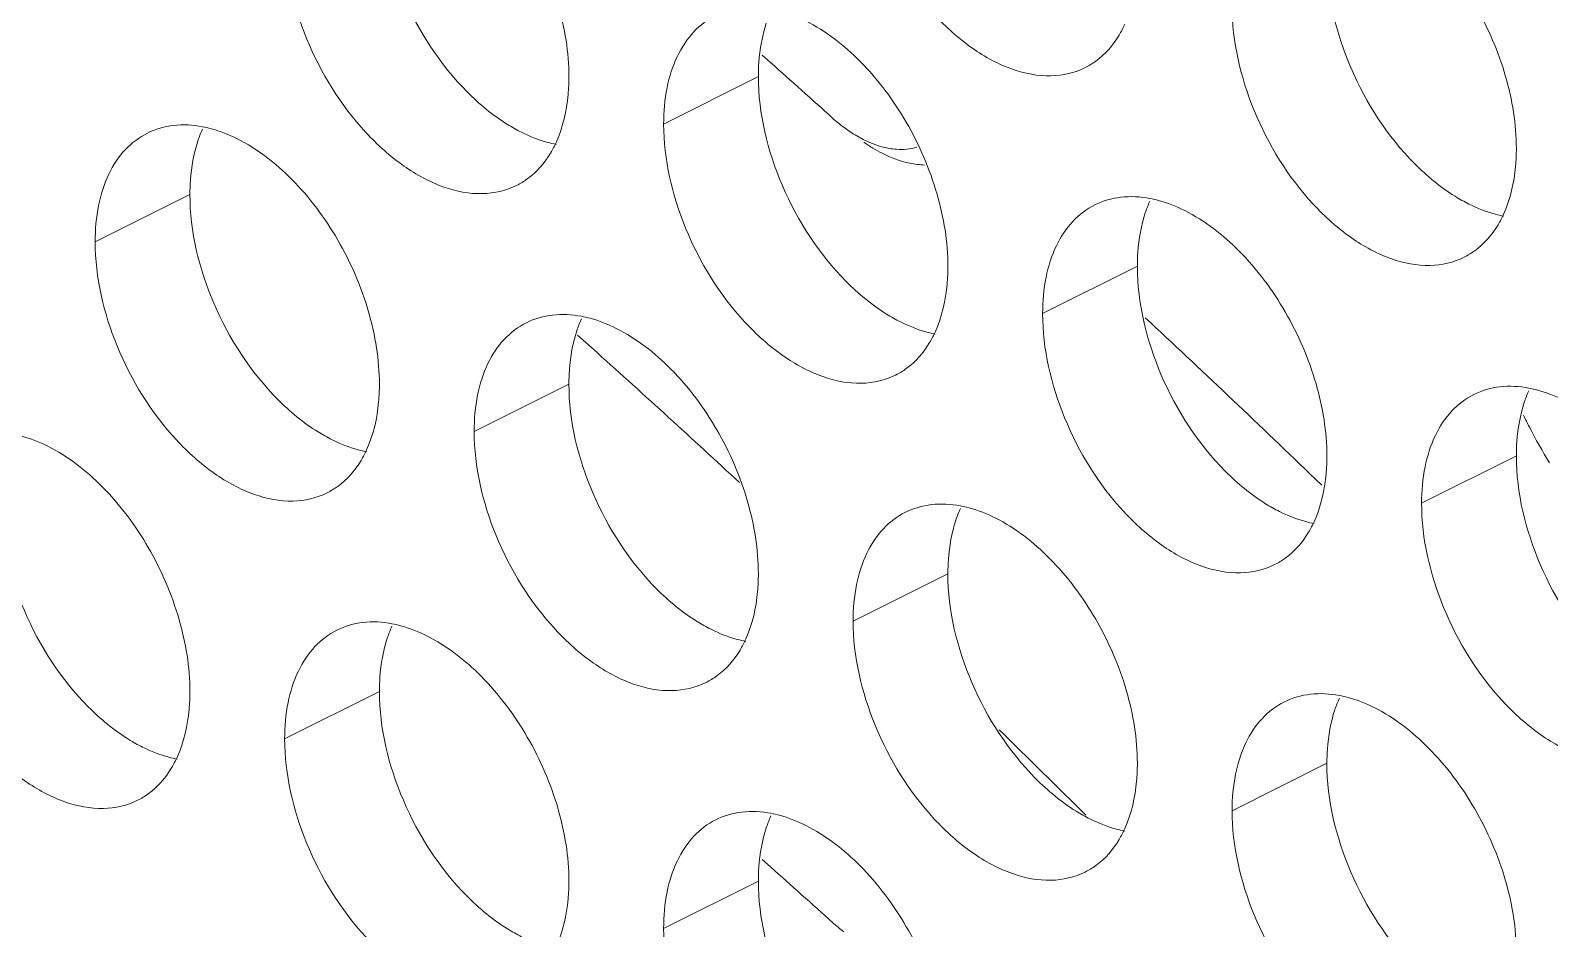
# Model space of a CAD drawing. Header units: millimetres. Extents: x 0 to 2524, y 0 to 1785.
# Drawn here: x 1880.57 to 1889.64, y 762.15 to 767.51 of the extents above; entities that cross this region are included whole.
import ezdxf

# ---------------------------------------------------------------- set-up
doc = ezdxf.new("R2010")
doc.units = ezdxf.units.MM
doc.header["$LTSCALE"] = 0.1
doc.layers.add('标注', color=251, linetype='Continuous', lineweight=9)

msp = doc.modelspace()

# ---------------------------------------------------------------- linework, layer by layer
at = {"layer": '标注'}
for p, q in [((1884.9387, 767.3612), (1884.988, 767.3175)), ((1884.9155, 767.2329), (1884.3499, 766.9501)), ((1881.5214, 766.53), (1880.9557, 766.2471)), ((1887.1783, 766.1016), (1886.6126, 765.8187)), ((1883.9529, 765.5861), (1883.8361, 765.6909)), ((1883.7842, 765.3986), (1883.2185, 765.1158)), ((1889.441, 764.9702), (1888.8753, 764.6873)), ((1888.2077, 764.8637), (1888.2789, 764.7951)), ((1886.0469, 764.2672), (1885.4812, 763.9844)), ((1882.6528, 763.5643), (1882.0871, 763.2815)), ((1888.3097, 763.1359), (1887.744, 762.853)), ((1884.9387, 762.5612), (1884.988, 762.5175)), ((1884.9155, 762.4329), (1884.3499, 762.1501))]:
    msp.add_line(p, q, dxfattribs=at)
for centre, radius, start, end in [((1833.02, 708.9158), 78.1756, 47.971314, 48.336143), ((1886.664, 767.6924), 0.4532, 296.52559, 305.90341), ((1882.2659, 766.6189), 0.734, 155.87957, 161.78032), ((1885.9975, 767.6927), 0.9531, 227.9166, 233.07259), ((1886.0915, 767.6256), 0.9557, 235.08756, 239.02292), ((1883.2699, 766.9895), 0.4532, 296.52559, 305.90341), ((1887.9228, 766.1905), 0.734, 155.87957, 161.78032), ((1888.9267, 766.5611), 0.4532, 296.52559, 305.90341), ((1884.5287, 765.4875), 0.734, 155.87957, 161.78032), ((1833.1505, 707.7051), 79.3625, 46.072823, 47.050034), ((1832.0561, 707.8316), 77.6457, 47.208531, 48.057938), ((1885.5326, 765.8581), 0.4532, 296.52559, 305.90341), ((1890.1855, 765.0591), 0.734, 155.87957, 161.78032), ((1892.1352, 766.4808), 2.9391, 205.5487, 207.10149), ((1892.1159, 766.4705), 2.9172, 207.09398, 211.91045), ((1882.1385, 765.1552), 0.4532, 296.52559, 305.90341), ((1886.7914, 764.3562), 0.734, 155.87957, 161.78032), ((1887.7953, 764.7267), 0.4532, 296.52559, 305.90341), ((1883.3973, 763.6532), 0.734, 155.87957, 161.78032), ((1884.4012, 764.0238), 0.4532, 296.52559, 305.90341), ((1889.0542, 763.2248), 0.734, 155.87957, 161.78032), ((1829.3007, 704.93), 81.6474, 45.162011, 45.671287), ((1881.0071, 763.3209), 0.4532, 296.52559, 305.90341), ((1885.6601, 762.5219), 0.734, 155.87957, 161.78032), ((1833.02, 704.1158), 78.1756, 47.971314, 48.336143), ((1886.664, 762.8924), 0.4532, 296.52559, 305.90341), ((1885.9975, 762.8927), 0.9531, 227.9166, 233.07259)]:
    msp.add_arc(centre, radius, start, end, dxfattribs=at)
for points, knots in [([(1886.8664, 767.2869), (1886.8038, 767.2557), (1886.6538, 767.2217), (1886.4161, 767.2695), (1886.1776, 767.4001), (1885.8699, 767.6776), (1885.5838, 768.1403), (1885.4812, 768.5728), (1885.4812, 768.7844)], [0, 0, 0, 0, 0.090718, 0.191742, 0.308104, 0.439279, 0.725532, 1, 1, 1, 1]), ([(1882.9356, 768.6964), (1883.0563, 768.6361), (1883.2868, 768.4557), (1883.553, 768.0977), (1883.7342, 767.679), (1883.7842, 767.3779), (1883.7842, 767.2329)], [0, 0, 0, 0, 0.229676, 0.488215, 0.753207, 1, 1, 1, 1]), ([(1883.1766, 767.1423), (1883.015, 767.305), (1882.764, 767.6922), (1882.6528, 768.1428), (1882.6528, 768.3643)], [0, 0, 0, 0, 0.508684, 1, 1, 1, 1]), ([(1888.5925, 768.268), (1888.7131, 768.2077), (1888.9437, 768.0273), (1889.2099, 767.6693), (1889.391, 767.2505), (1889.441, 766.9494), (1889.441, 766.8045)], [0, 0, 0, 0, 0.229676, 0.488215, 0.753207, 1, 1, 1, 1]), ([(1883.4723, 766.5839), (1883.4097, 766.5527), (1883.2597, 766.5187), (1883.0219, 766.5665), (1882.7835, 766.6971), (1882.4757, 766.9747), (1882.1897, 767.4374), (1882.0871, 767.8698), (1882.0871, 768.0815)], [0, 0, 0, 0, 0.090718, 0.191742, 0.308104, 0.439279, 0.725532, 1, 1, 1, 1]), ([(1888.8335, 766.7138), (1888.6719, 766.8766), (1888.4209, 767.2638), (1888.3097, 767.7144), (1888.3097, 767.9359)], [0, 0, 0, 0, 0.508684, 1, 1, 1, 1]), ([(1889.1291, 766.1555), (1889.0665, 766.1243), (1888.9166, 766.0903), (1888.6788, 766.1381), (1888.4404, 766.2687), (1888.1326, 766.5463), (1887.8466, 767.009), (1887.744, 767.4414), (1887.744, 767.653)], [0, 0, 0, 0, 0.090718, 0.191742, 0.308104, 0.439279, 0.725532, 1, 1, 1, 1]), ([(1884.3499, 766.9501), (1884.3499, 767.0229), (1884.3619, 767.1619), (1884.4209, 767.352), (1884.5203, 767.5043), (1884.6128, 767.5747), (1884.6618, 767.5991)], [0, 0, 0, 0, 0.289235, 0.54966, 0.782932, 1, 1, 1, 1]), ([(1884.9155, 767.2329), (1884.9155, 767.2613), (1884.9192, 767.3688), (1884.938, 767.4762), (1884.9629, 767.5513)], [0, 0, 0, 0, 0.264225, 1, 1, 1, 1]), ([(1885.1984, 767.5651), (1885.319, 767.5047), (1885.5496, 767.3244), (1885.8158, 766.9663), (1885.9969, 766.5476), (1886.0469, 766.2465), (1886.0469, 766.1016)], [0, 0, 0, 0, 0.229676, 0.488215, 0.753207, 1, 1, 1, 1]), ([(1887.1037, 767.547), (1887.0934, 767.5241), (1887.0501, 767.4401), (1886.986, 767.366), (1886.9298, 767.3253)], [0, 0, 0, 0, 0.265525, 1, 1, 1, 1]), ([(1883.7842, 767.2329), (1883.7842, 767.1973), (1883.7785, 767.0651), (1883.7493, 766.9324), (1883.7095, 766.8441)], [0, 0, 0, 0, 0.268874, 1, 1, 1, 1]), ([(1885.4394, 766.0109), (1885.2778, 766.1737), (1885.0268, 766.5608), (1884.9155, 767.0114), (1884.9155, 767.2329)], [0, 0, 0, 0, 0.508684, 1, 1, 1, 1]), ([(1883.5013, 766.9008), (1883.4729, 766.915), (1883.355, 766.9815), (1883.2495, 767.0689), (1883.1766, 767.1423)], [0, 0, 0, 0, 0.235002, 1, 1, 1, 1]), ([(1881.2676, 766.8961), (1881.316, 766.9202), (1881.426, 766.952), (1881.5397, 766.9452), (1881.5966, 766.9343)], [0, 0, 0, 0, 0.482538, 1, 1, 1, 1]), ([(1881.5966, 766.9343), (1881.6138, 766.931), (1881.6854, 766.9144), (1881.7543, 766.8871), (1881.8043, 766.8621)], [0, 0, 0, 0, 0.238696, 1, 1, 1, 1]), ([(1885.735, 765.4526), (1885.6724, 765.4213), (1885.5225, 765.3874), (1885.2847, 765.4351), (1885.0463, 765.5658), (1884.7385, 765.8433), (1884.4525, 766.306), (1884.3499, 766.7384), (1884.3499, 766.9501)], [0, 0, 0, 0, 0.090718, 0.191742, 0.308104, 0.439279, 0.725532, 1, 1, 1, 1]), ([(1885.4249, 766.9308), (1885.4468, 766.9144), (1885.5299, 766.8578), (1885.6254, 766.817), (1885.6976, 766.8046)], [0, 0, 0, 0, 0.272237, 1, 1, 1, 1]), ([(1880.9557, 766.2471), (1880.9557, 766.32), (1880.9678, 766.4589), (1881.0268, 766.6491), (1881.1262, 766.8013), (1881.2187, 766.8717), (1881.2676, 766.8961)], [0, 0, 0, 0, 0.289235, 0.54966, 0.782932, 1, 1, 1, 1]), ([(1881.5214, 766.53), (1881.5214, 766.5584), (1881.5251, 766.6659), (1881.5439, 766.7733), (1881.5688, 766.8484)], [0, 0, 0, 0, 0.264225, 1, 1, 1, 1]), ([(1881.8043, 766.8621), (1881.9249, 766.8018), (1882.1555, 766.6214), (1882.4217, 766.2634), (1882.6028, 765.8446), (1882.6528, 765.5436), (1882.6528, 765.3986)], [0, 0, 0, 0, 0.229676, 0.488215, 0.753207, 1, 1, 1, 1]), ([(1883.709, 766.8286), (1883.6918, 766.8319), (1883.6202, 766.8485), (1883.5513, 766.8758), (1883.5013, 766.9008)], [0, 0, 0, 0, 0.238696, 1, 1, 1, 1]), ([(1883.7095, 766.8441), (1883.6993, 766.8212), (1883.656, 766.7372), (1883.5919, 766.6631), (1883.5356, 766.6223)], [0, 0, 0, 0, 0.265525, 1, 1, 1, 1]), ([(1885.5996, 766.8062), (1885.6177, 766.7953), (1885.6873, 766.7568), (1885.763, 766.7284), (1885.8202, 766.7165)], [0, 0, 0, 0, 0.26533, 1, 1, 1, 1]), ([(1885.6976, 766.8046), (1885.7119, 766.8022), (1885.7667, 766.7954), (1885.8233, 766.8), (1885.8625, 766.811)], [0, 0, 0, 0, 0.262378, 1, 1, 1, 1]), ([(1889.441, 766.8045), (1889.441, 766.7689), (1889.4353, 766.6366), (1889.4061, 766.504), (1889.3664, 766.4156)], [0, 0, 0, 0, 0.268874, 1, 1, 1, 1]), ([(1889.1582, 766.4724), (1889.1298, 766.4866), (1889.0118, 766.5531), (1888.9063, 766.6404), (1888.8335, 766.7138)], [0, 0, 0, 0, 0.235002, 1, 1, 1, 1]), ([(1882.0452, 765.308), (1881.8837, 765.4707), (1881.6327, 765.8579), (1881.5214, 766.3085), (1881.5214, 766.53)], [0, 0, 0, 0, 0.508684, 1, 1, 1, 1]), ([(1886.6126, 765.8187), (1886.6126, 765.8916), (1886.6246, 766.0305), (1886.6836, 766.2207), (1886.783, 766.3729), (1886.8756, 766.4433), (1886.9245, 766.4677)], [0, 0, 0, 0, 0.289235, 0.54966, 0.782932, 1, 1, 1, 1]), ([(1886.9245, 766.4677), (1886.9728, 766.4918), (1887.0829, 766.5236), (1887.1966, 766.5167), (1887.2534, 766.5059)], [0, 0, 0, 0, 0.482538, 1, 1, 1, 1]), ([(1887.2534, 766.5059), (1887.2706, 766.5026), (1887.3422, 766.486), (1887.4111, 766.4587), (1887.4611, 766.4337)], [0, 0, 0, 0, 0.238696, 1, 1, 1, 1]), ([(1889.3659, 766.4002), (1889.3487, 766.4035), (1889.2771, 766.4201), (1889.2082, 766.4474), (1889.1582, 766.4724)], [0, 0, 0, 0, 0.238696, 1, 1, 1, 1]), ([(1887.1783, 766.1016), (1887.1783, 766.13), (1887.182, 766.2374), (1887.2008, 766.3448), (1887.2256, 766.42)], [0, 0, 0, 0, 0.264225, 1, 1, 1, 1]), ([(1887.4611, 766.4337), (1887.5818, 766.3734), (1887.8123, 766.193), (1888.0785, 765.8349), (1888.2596, 765.4162), (1888.3097, 765.1151), (1888.3097, 764.9702)], [0, 0, 0, 0, 0.229676, 0.488215, 0.753207, 1, 1, 1, 1]), ([(1889.3664, 766.4156), (1889.3561, 766.3927), (1889.3128, 766.3088), (1889.2487, 766.2346), (1889.1925, 766.1939)], [0, 0, 0, 0, 0.265525, 1, 1, 1, 1]), ([(1882.3409, 764.7496), (1882.2783, 764.7184), (1882.1284, 764.6844), (1881.8906, 764.7322), (1881.6522, 764.8628), (1881.3444, 765.1404), (1881.0583, 765.6031), (1880.9557, 766.0355), (1880.9557, 766.2471)], [0, 0, 0, 0, 0.090718, 0.191742, 0.308104, 0.439279, 0.725532, 1, 1, 1, 1]), ([(1886.0469, 766.1016), (1886.0469, 766.0659), (1886.0412, 765.9337), (1886.012, 765.8011), (1885.9723, 765.7127)], [0, 0, 0, 0, 0.268874, 1, 1, 1, 1]), ([(1887.7021, 764.8795), (1887.5405, 765.0423), (1887.2895, 765.4295), (1887.1783, 765.88), (1887.1783, 766.1016)], [0, 0, 0, 0, 0.508684, 1, 1, 1, 1]), ([(1885.7641, 765.7694), (1885.7356, 765.7836), (1885.6177, 765.8502), (1885.5122, 765.9375), (1885.4394, 766.0109)], [0, 0, 0, 0, 0.235002, 1, 1, 1, 1]), ([(1883.2185, 765.1158), (1883.2185, 765.1886), (1883.2305, 765.3276), (1883.2895, 765.5177), (1883.3889, 765.6699), (1883.4815, 765.7404), (1883.5304, 765.7648)], [0, 0, 0, 0, 0.289235, 0.54966, 0.782932, 1, 1, 1, 1]), ([(1883.5304, 765.7648), (1883.5787, 765.7889), (1883.6888, 765.8206), (1883.8024, 765.8138), (1883.8593, 765.8029)], [0, 0, 0, 0, 0.482538, 1, 1, 1, 1]), ([(1883.8593, 765.8029), (1883.8765, 765.7996), (1883.9481, 765.783), (1884.017, 765.7557), (1884.067, 765.7307)], [0, 0, 0, 0, 0.238696, 1, 1, 1, 1]), ([(1885.9718, 765.6973), (1885.9546, 765.7005), (1885.883, 765.7172), (1885.8141, 765.7444), (1885.7641, 765.7694)], [0, 0, 0, 0, 0.238696, 1, 1, 1, 1]), ([(1887.9978, 764.3212), (1887.9352, 764.29), (1887.7852, 764.256), (1887.5474, 764.3038), (1887.309, 764.4344), (1887.0012, 764.712), (1886.7152, 765.1747), (1886.6126, 765.6071), (1886.6126, 765.8187)], [0, 0, 0, 0, 0.090718, 0.191742, 0.308104, 0.439279, 0.725532, 1, 1, 1, 1]), ([(1883.7842, 765.3986), (1883.7842, 765.427), (1883.7879, 765.5345), (1883.8067, 765.6419), (1883.8315, 765.717)], [0, 0, 0, 0, 0.264225, 1, 1, 1, 1]), ([(1884.067, 765.7307), (1884.1877, 765.6704), (1884.4182, 765.4901), (1884.6844, 765.132), (1884.8655, 764.7133), (1884.9155, 764.4122), (1884.9155, 764.2672)], [0, 0, 0, 0, 0.229676, 0.488215, 0.753207, 1, 1, 1, 1]), ([(1885.9723, 765.7127), (1885.962, 765.6898), (1885.9187, 765.6058), (1885.8546, 765.5317), (1885.7984, 765.491)], [0, 0, 0, 0, 0.265525, 1, 1, 1, 1]), ([(1882.6528, 765.3986), (1882.6528, 765.363), (1882.6471, 765.2307), (1882.6179, 765.0981), (1882.5782, 765.0097)], [0, 0, 0, 0, 0.268874, 1, 1, 1, 1]), ([(1884.308, 764.1766), (1884.1464, 764.3394), (1883.8954, 764.7265), (1883.7842, 765.1771), (1883.7842, 765.3986)], [0, 0, 0, 0, 0.508684, 1, 1, 1, 1]), ([(1889.1872, 765.3363), (1889.2356, 765.3604), (1889.3456, 765.3922), (1889.4593, 765.3854), (1889.5162, 765.3745)], [0, 0, 0, 0, 0.482538, 1, 1, 1, 1]), ([(1889.5162, 765.3745), (1889.5334, 765.3712), (1889.605, 765.3546), (1889.6739, 765.3273), (1889.7239, 765.3023)], [0, 0, 0, 0, 0.238696, 1, 1, 1, 1]), ([(1882.37, 765.0665), (1882.3415, 765.0807), (1882.2236, 765.1472), (1882.1181, 765.2345), (1882.0452, 765.308)], [0, 0, 0, 0, 0.235002, 1, 1, 1, 1]), ([(1888.8753, 764.6873), (1888.8753, 764.7602), (1888.8873, 764.8991), (1888.9464, 765.0893), (1889.0458, 765.2415), (1889.1383, 765.3119), (1889.1872, 765.3363)], [0, 0, 0, 0, 0.289235, 0.54966, 0.782932, 1, 1, 1, 1]), ([(1889.441, 764.9702), (1889.441, 764.9986), (1889.4447, 765.1061), (1889.4635, 765.2135), (1889.4884, 765.2886)], [0, 0, 0, 0, 0.264225, 1, 1, 1, 1]), ([(1880.4652, 765.1), (1880.4824, 765.0967), (1880.554, 765.0801), (1880.6229, 765.0528), (1880.6729, 765.0278)], [0, 0, 0, 0, 0.238696, 1, 1, 1, 1]), ([(1884.6036, 763.6183), (1884.541, 763.587), (1884.3911, 763.5531), (1884.1533, 763.6008), (1883.9149, 763.7315), (1883.6071, 764.009), (1883.3211, 764.4717), (1883.2185, 764.9041), (1883.2185, 765.1158)], [0, 0, 0, 0, 0.090718, 0.191742, 0.308104, 0.439279, 0.725532, 1, 1, 1, 1]), ([(1880.6729, 765.0278), (1880.7935, 764.9675), (1881.0241, 764.7871), (1881.2903, 764.429), (1881.4714, 764.0103), (1881.5214, 763.7092), (1881.5214, 763.5643)], [0, 0, 0, 0, 0.229676, 0.488215, 0.753207, 1, 1, 1, 1]), ([(1882.5777, 764.9943), (1882.5604, 764.9976), (1882.4889, 765.0142), (1882.42, 765.0415), (1882.37, 765.0665)], [0, 0, 0, 0, 0.238696, 1, 1, 1, 1]), ([(1882.5782, 765.0097), (1882.5679, 764.9869), (1882.5246, 764.9029), (1882.4605, 764.8287), (1882.4043, 764.788)], [0, 0, 0, 0, 0.265525, 1, 1, 1, 1]), ([(1888.3097, 764.9702), (1888.3097, 764.9346), (1888.304, 764.8023), (1888.2747, 764.6697), (1888.235, 764.5813)], [0, 0, 0, 0, 0.268874, 1, 1, 1, 1]), ([(1889.9648, 763.7482), (1889.8033, 763.9109), (1889.5523, 764.2981), (1889.441, 764.7487), (1889.441, 764.9702)], [0, 0, 0, 0, 0.508684, 1, 1, 1, 1]), ([(1888.0268, 764.6381), (1887.9984, 764.6523), (1887.8805, 764.7188), (1887.775, 764.8061), (1887.7021, 764.8795)], [0, 0, 0, 0, 0.235002, 1, 1, 1, 1]), ([(1880.9139, 763.4736), (1880.7523, 763.6364), (1880.5013, 764.0236), (1880.3901, 764.4742), (1880.3901, 764.6957)], [0, 0, 0, 0, 0.508684, 1, 1, 1, 1]), ([(1885.7931, 764.6334), (1885.8414, 764.6575), (1885.9515, 764.6892), (1886.0652, 764.6824), (1886.1221, 764.6716)], [0, 0, 0, 0, 0.482538, 1, 1, 1, 1]), ([(1886.1221, 764.6716), (1886.1393, 764.6683), (1886.2108, 764.6516), (1886.2798, 764.6244), (1886.3298, 764.5994)], [0, 0, 0, 0, 0.238696, 1, 1, 1, 1]), ([(1890.2605, 763.1898), (1890.1979, 763.1586), (1890.048, 763.1246), (1889.8102, 763.1724), (1889.5718, 763.303), (1889.264, 763.5806), (1888.9779, 764.0433), (1888.8753, 764.4757), (1888.8753, 764.6873)], [0, 0, 0, 0, 0.090718, 0.191742, 0.308104, 0.439279, 0.725532, 1, 1, 1, 1]), ([(1885.4812, 763.9844), (1885.4812, 764.0573), (1885.4932, 764.1962), (1885.5523, 764.3864), (1885.6516, 764.5386), (1885.7442, 764.609), (1885.7931, 764.6334)], [0, 0, 0, 0, 0.289235, 0.54966, 0.782932, 1, 1, 1, 1]), ([(1886.0469, 764.2672), (1886.0469, 764.2957), (1886.0506, 764.4031), (1886.0694, 764.5105), (1886.0942, 764.5857)], [0, 0, 0, 0, 0.264225, 1, 1, 1, 1]), ([(1886.3298, 764.5994), (1886.4504, 764.539), (1886.6809, 764.3587), (1886.9471, 764.0006), (1887.1283, 763.5819), (1887.1783, 763.2808), (1887.1783, 763.1359)], [0, 0, 0, 0, 0.229676, 0.488215, 0.753207, 1, 1, 1, 1]), ([(1888.2345, 764.5659), (1888.2173, 764.5692), (1888.1457, 764.5858), (1888.0768, 764.6131), (1888.0268, 764.6381)], [0, 0, 0, 0, 0.238696, 1, 1, 1, 1]), ([(1888.235, 764.5813), (1888.2247, 764.5584), (1888.1815, 764.4744), (1888.1174, 764.4003), (1888.0611, 764.3596)], [0, 0, 0, 0, 0.265525, 1, 1, 1, 1]), ([(1881.2095, 762.9153), (1881.1469, 762.8841), (1880.997, 762.8501), (1880.7592, 762.8979), (1880.5208, 763.0285), (1880.213, 763.3061), (1879.927, 763.7688), (1879.8244, 764.2012), (1879.8244, 764.4128)], [0, 0, 0, 0, 0.090718, 0.191742, 0.308104, 0.439279, 0.725532, 1, 1, 1, 1]), ([(1884.9155, 764.2672), (1884.9155, 764.2316), (1884.9099, 764.0994), (1884.8806, 763.9667), (1884.8409, 763.8784)], [0, 0, 0, 0, 0.268874, 1, 1, 1, 1]), ([(1886.5707, 763.0452), (1886.4092, 763.208), (1886.1582, 763.5951), (1886.0469, 764.0457), (1886.0469, 764.2672)], [0, 0, 0, 0, 0.508684, 1, 1, 1, 1]), ([(1884.6327, 763.9351), (1884.6043, 763.9493), (1884.4864, 764.0158), (1884.3809, 764.1032), (1884.308, 764.1766)], [0, 0, 0, 0, 0.235002, 1, 1, 1, 1]), ([(1882.0871, 763.2815), (1882.0871, 763.3543), (1882.0991, 763.4932), (1882.1582, 763.6834), (1882.2575, 763.8356), (1882.3501, 763.906), (1882.399, 763.9304)], [0, 0, 0, 0, 0.289235, 0.54966, 0.782932, 1, 1, 1, 1]), ([(1882.399, 763.9304), (1882.4473, 763.9545), (1882.5574, 763.9863), (1882.6711, 763.9795), (1882.7279, 763.9686)], [0, 0, 0, 0, 0.482538, 1, 1, 1, 1]), ([(1882.7279, 763.9686), (1882.7452, 763.9653), (1882.8167, 763.9487), (1882.8856, 763.9214), (1882.9356, 763.8964)], [0, 0, 0, 0, 0.238696, 1, 1, 1, 1]), ([(1884.8404, 763.8629), (1884.8232, 763.8662), (1884.7516, 763.8829), (1884.6827, 763.9101), (1884.6327, 763.9351)], [0, 0, 0, 0, 0.238696, 1, 1, 1, 1]), ([(1886.8664, 762.4869), (1886.8038, 762.4557), (1886.6538, 762.4217), (1886.4161, 762.4695), (1886.1776, 762.6001), (1885.8699, 762.8776), (1885.5838, 763.3403), (1885.4812, 763.7728), (1885.4812, 763.9844)], [0, 0, 0, 0, 0.090718, 0.191742, 0.308104, 0.439279, 0.725532, 1, 1, 1, 1]), ([(1882.6528, 763.5643), (1882.6528, 763.5927), (1882.6565, 763.7002), (1882.6753, 763.8076), (1882.7001, 763.8827)], [0, 0, 0, 0, 0.264225, 1, 1, 1, 1]), ([(1882.9356, 763.8964), (1883.0563, 763.8361), (1883.2868, 763.6557), (1883.553, 763.2977), (1883.7342, 762.879), (1883.7842, 762.5779), (1883.7842, 762.4329)], [0, 0, 0, 0, 0.229676, 0.488215, 0.753207, 1, 1, 1, 1]), ([(1884.8409, 763.8784), (1884.8306, 763.8555), (1884.7874, 763.7715), (1884.7232, 763.6974), (1884.667, 763.6567)], [0, 0, 0, 0, 0.265525, 1, 1, 1, 1]), ([(1881.5214, 763.5643), (1881.5214, 763.5287), (1881.5157, 763.3964), (1881.4865, 763.2638), (1881.4468, 763.1754)], [0, 0, 0, 0, 0.268874, 1, 1, 1, 1]), ([(1883.1766, 762.3423), (1883.015, 762.505), (1882.764, 762.8922), (1882.6528, 763.3428), (1882.6528, 763.5643)], [0, 0, 0, 0, 0.508684, 1, 1, 1, 1]), ([(1888.0559, 763.502), (1888.1042, 763.5261), (1888.2143, 763.5579), (1888.3279, 763.5511), (1888.3848, 763.5402)], [0, 0, 0, 0, 0.482538, 1, 1, 1, 1]), ([(1881.2386, 763.2322), (1881.2102, 763.2464), (1881.0922, 763.3129), (1880.9867, 763.4002), (1880.9139, 763.4736)], [0, 0, 0, 0, 0.235002, 1, 1, 1, 1]), ([(1887.744, 762.853), (1887.744, 762.9259), (1887.756, 763.0648), (1887.815, 763.255), (1887.9144, 763.4072), (1888.0069, 763.4776), (1888.0559, 763.502)], [0, 0, 0, 0, 0.289235, 0.54966, 0.782932, 1, 1, 1, 1]), ([(1888.3848, 763.5402), (1888.402, 763.5369), (1888.4736, 763.5203), (1888.5425, 763.493), (1888.5925, 763.468)], [0, 0, 0, 0, 0.238696, 1, 1, 1, 1]), ([(1888.5925, 763.468), (1888.7131, 763.4077), (1888.9437, 763.2273), (1889.2099, 762.8693), (1889.391, 762.4505), (1889.441, 762.1494), (1889.441, 762.0045)], [0, 0, 0, 0, 0.229676, 0.488215, 0.753207, 1, 1, 1, 1]), ([(1888.3097, 763.1359), (1888.3097, 763.1643), (1888.3134, 763.2717), (1888.3322, 763.3792), (1888.357, 763.4543)], [0, 0, 0, 0, 0.264225, 1, 1, 1, 1]), ([(1881.4463, 763.16), (1881.4291, 763.1633), (1881.3575, 763.1799), (1881.2886, 763.2072), (1881.2386, 763.2322)], [0, 0, 0, 0, 0.238696, 1, 1, 1, 1]), ([(1883.4723, 761.7839), (1883.4097, 761.7527), (1883.2597, 761.7187), (1883.0219, 761.7665), (1882.7835, 761.8971), (1882.4757, 762.1747), (1882.1897, 762.6374), (1882.0871, 763.0698), (1882.0871, 763.2815)], [0, 0, 0, 0, 0.090718, 0.191742, 0.308104, 0.439279, 0.725532, 1, 1, 1, 1]), ([(1881.4468, 763.1754), (1881.4365, 763.1525), (1881.3933, 763.0686), (1881.3291, 762.9944), (1881.2729, 762.9537)], [0, 0, 0, 0, 0.265525, 1, 1, 1, 1]), ([(1887.1783, 763.1359), (1887.1783, 763.1002), (1887.1726, 762.968), (1887.1434, 762.8354), (1887.1037, 762.747)], [0, 0, 0, 0, 0.268874, 1, 1, 1, 1]), ([(1888.8335, 761.9138), (1888.6719, 762.0766), (1888.4209, 762.4638), (1888.3097, 762.9144), (1888.3097, 763.1359)], [0, 0, 0, 0, 0.508684, 1, 1, 1, 1]), ([(1886.8954, 762.8038), (1886.867, 762.818), (1886.7491, 762.8845), (1886.6436, 762.9718), (1886.5707, 763.0452)], [0, 0, 0, 0, 0.235002, 1, 1, 1, 1]), ([(1884.6618, 762.7991), (1884.7101, 762.8232), (1884.8202, 762.8549), (1884.9338, 762.8481), (1884.9907, 762.8372)], [0, 0, 0, 0, 0.482538, 1, 1, 1, 1]), ([(1884.9907, 762.8372), (1885.0079, 762.8339), (1885.0795, 762.8173), (1885.1484, 762.7901), (1885.1984, 762.7651)], [0, 0, 0, 0, 0.238696, 1, 1, 1, 1]), ([(1889.1291, 761.3555), (1889.0665, 761.3243), (1888.9166, 761.2903), (1888.6788, 761.3381), (1888.4404, 761.4687), (1888.1326, 761.7463), (1887.8466, 762.209), (1887.744, 762.6414), (1887.744, 762.853)], [0, 0, 0, 0, 0.090718, 0.191742, 0.308104, 0.439279, 0.725532, 1, 1, 1, 1]), ([(1884.3499, 762.1501), (1884.3499, 762.2229), (1884.3619, 762.3619), (1884.4209, 762.552), (1884.5203, 762.7043), (1884.6128, 762.7747), (1884.6618, 762.7991)], [0, 0, 0, 0, 0.289235, 0.54966, 0.782932, 1, 1, 1, 1]), ([(1884.9155, 762.4329), (1884.9155, 762.4613), (1884.9192, 762.5688), (1884.938, 762.6762), (1884.9629, 762.7513)], [0, 0, 0, 0, 0.264225, 1, 1, 1, 1]), ([(1885.1984, 762.7651), (1885.319, 762.7047), (1885.5496, 762.5244), (1885.8158, 762.1663), (1885.9969, 761.7476), (1886.0469, 761.4465), (1886.0469, 761.3016)], [0, 0, 0, 0, 0.229676, 0.488215, 0.753207, 1, 1, 1, 1]), ([(1887.1031, 762.7316), (1887.0859, 762.7349), (1887.0143, 762.7515), (1886.9454, 762.7788), (1886.8954, 762.8038)], [0, 0, 0, 0, 0.238696, 1, 1, 1, 1]), ([(1887.1037, 762.747), (1887.0934, 762.7241), (1887.0501, 762.6401), (1886.986, 762.566), (1886.9298, 762.5253)], [0, 0, 0, 0, 0.265525, 1, 1, 1, 1]), ([(1883.7842, 762.4329), (1883.7842, 762.3973), (1883.7785, 762.2651), (1883.7493, 762.1324), (1883.7095, 762.0441)], [0, 0, 0, 0, 0.268874, 1, 1, 1, 1]), ([(1885.4394, 761.2109), (1885.2778, 761.3737), (1885.0268, 761.7608), (1884.9155, 762.2114), (1884.9155, 762.4329)], [0, 0, 0, 0, 0.508684, 1, 1, 1, 1]), ([(1883.5013, 762.1008), (1883.4729, 762.115), (1883.355, 762.1815), (1883.2495, 762.2689), (1883.1766, 762.3423)], [0, 0, 0, 0, 0.235002, 1, 1, 1, 1]), ([(1885.735, 760.6526), (1885.6724, 760.6213), (1885.5225, 760.5874), (1885.2847, 760.6351), (1885.0463, 760.7658), (1884.7385, 761.0433), (1884.4525, 761.506), (1884.3499, 761.9384), (1884.3499, 762.1501)], [0, 0, 0, 0, 0.090718, 0.191742, 0.308104, 0.439279, 0.725532, 1, 1, 1, 1])]:
    msp.add_open_spline(points, degree=3, knots=knots, dxfattribs=at)
msp.add_open_spline([(1885.8202, 766.7165), (1885.849, 766.7105), (1885.8783, 766.7067), (1885.9076, 766.7056)], degree=3, dxfattribs=at)

doc.saveas('drawing.dxf')
